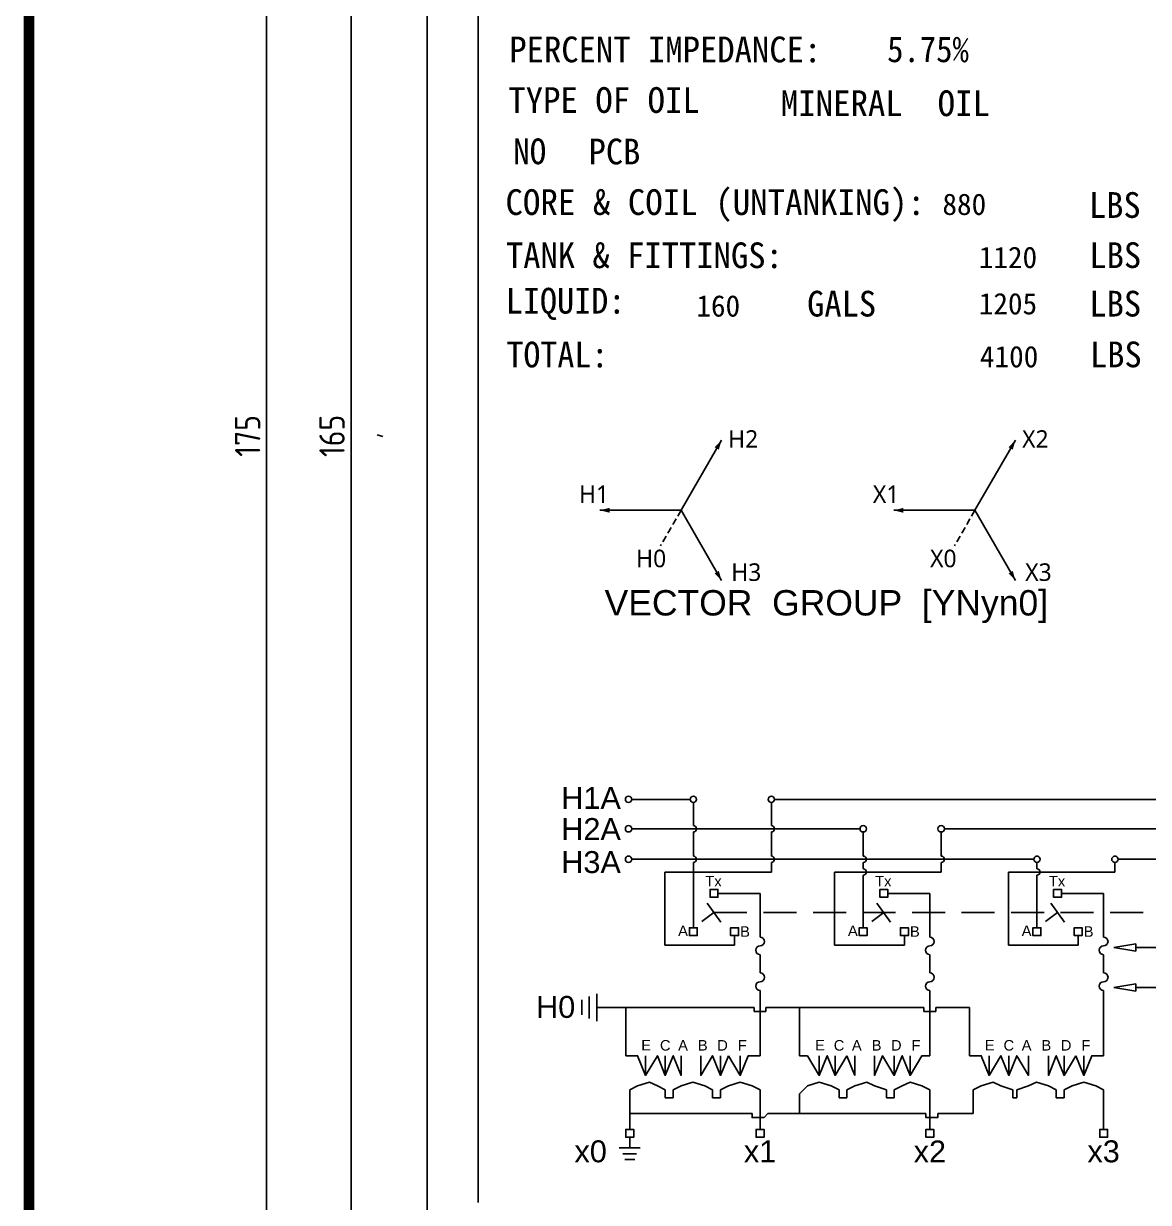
# Model space of a CAD drawing. Header units: millimetres. Extents: x 226184 to 236274, y -181921 to -175474.
# Drawn here: x 236055.2 to 236165.9, y -181400.5 to -181284.4 of the extents above; entities that cross this region are included whole.
import ezdxf
from ezdxf.enums import TextEntityAlignment as Align

# ---------------------------------------------------------------- set-up
doc = ezdxf.new("R2010")
doc.units = ezdxf.units.MM
doc.header["$LTSCALE"] = 13
doc.linetypes.add('DASHED', pattern=[0.75, 0.5, -0.25])
for name, color, linetype in [('1', 4, 'Continuous'), ('2', 3, 'Continuous'), ('4虚线层', 6, 'DASHED'), ('PDF_Geometry', 7, 'Continuous')]:
    doc.layers.add(name, color=color, linetype=linetype)
doc.layers.add('标注、文本', color=3, linetype='Continuous', lineweight=25)
doc.styles.add('Note Text (ANSI)', font='arial.ttf')
doc.styles.add('PDF FangSong', font='simfang.ttf')
doc.styles.get("Standard").update_dxf_attribs({"font": 'gbenor.shx', "bigfont": 'gbcbig.shx'})
doc.styles.add('宋体', font='msyh.ttf', dxfattribs={"width": 0.6})
doc.dimstyles.new('ISO-25', dxfattribs={"dimtxt": 2.5, "dimasz": 2.5, "dimexe": 1.25, "dimexo": 0.625, "dimtad": 1, "dimtxsty": 'Standard', "dimcen": 2.5, "dimadec": 0, "dimazin": 0, "dimtfac": 1, "dimtmove": 0, "dimatfit": 3, "dimfxl": 1, "dimarcsym": 0})

# ---------------------------------------------------------------- blocks, each defined once
blk = doc.blocks.new('*D217')
at = {"layer": '2', "color": 0, "linetype": 'Continuous', "lineweight": -2}
for p, q in [((236096.69, -181242.54), (236086.14, -181242.54)), ((236087.39, -181405.05), (236087.39, -181245.04)), ((236096.69, -181407.55), (236086.14, -181407.55))]:
    blk.add_line(p, q, dxfattribs=at)
at = {"layer": '2', "color": 0, "linetype": 'Continuous'}
for points in [[(236086.98, -181245.04), (236087.81, -181245.04), (236087.39, -181242.54)], [(236086.98, -181405.05), (236087.81, -181405.05), (236087.39, -181407.55)]]:
    blk.add_solid(points, dxfattribs=at)
at = {"layer": 'Defpoints', "color": 0, "linetype": 'Continuous'}
for p in [(236087.39, -181242.54), (236097.32, -181242.54), (236097.32, -181407.55)]:
    blk.add_point(p, dxfattribs=at)
at = {"layer": '2', "color": 0, "linetype": 'Continuous', "insert": (236085.52, -181325.05), "char_height": 2.5, "attachment_point": 5, "rotation": 90}
blk.add_mtext('165', dxfattribs=at)
blk = doc.blocks.new('*D218')
at = {"layer": '2', "color": 0, "linetype": 'Continuous', "lineweight": -2}
for p, q in [((236094.28, -181237.54), (236077.83, -181237.54)), ((236079.08, -181240.04), (236079.08, -181410.05)), ((236094.28, -181412.55), (236077.83, -181412.55))]:
    blk.add_line(p, q, dxfattribs=at)
at = {"layer": '2', "color": 0, "linetype": 'Continuous'}
for points in [[(236078.66, -181240.04), (236079.5, -181240.04), (236079.08, -181237.54)], [(236078.66, -181410.05), (236079.5, -181410.05), (236079.08, -181412.55)]]:
    blk.add_solid(points, dxfattribs=at)
at = {"layer": 'Defpoints', "color": 0, "linetype": 'Continuous'}
for p in [(236094.9, -181237.54), (236079.08, -181412.55), (236094.9, -181412.55)]:
    blk.add_point(p, dxfattribs=at)
at = {"layer": '2', "color": 0, "linetype": 'Continuous', "insert": (236077.21, -181325.05), "char_height": 2.5, "attachment_point": 5, "rotation": 90}
blk.add_mtext('175', dxfattribs=at)

msp = doc.modelspace()

# ---------------------------------------------------------------- linework, layer by layer
at = {"layer": '1', "color": 0, "linetype": 'Continuous'}
msp.add_line((236055.677, -181520.119), (236055.677, -181171.099), dxfattribs=at)
at = {"layer": '1', "const_width": 1.05}
msp.add_lwpolyline([(236055.677, -181171.099), (236273.027, -181171.099), (236273.027, -181520.119), (236055.677, -181520.119), (236055.677, -181171.099), (236273.027, -181171.099)], dxfattribs=at)
at = {"layer": '2', "linetype": 'Continuous'}
for p, q in [((236115.027, -181360.847), (236120.782, -181360.847)), ((236129.084, -181360.847), (236170.555, -181360.847)), ((236115.027, -181363.742), (236121.856, -181363.742)), ((236121.856, -181363.742), (236137.501, -181363.742)), ((236145.802, -181363.742), (236170.555, -181363.742)), ((236115.027, -181366.742), (236121.856, -181366.742)), ((236121.856, -181366.742), (236154.608, -181366.742)), ((236162.91, -181366.742), (236170.555, -181366.742)), ((236127.077, -181381.336), (236127.077, -181381.725)), ((236127.077, -181381.725), (236128.243, -181381.725)), ((236128.243, -181381.725), (236128.243, -181381.336)), ((236131.548, -181386.093), (236131.548, -181381.336)), ((236143.795, -181381.336), (236143.795, -181381.725)), ((236143.795, -181381.725), (236144.961, -181381.725)), ((236144.961, -181381.725), (236144.961, -181381.336)), ((236148.266, -181386.093), (236148.266, -181381.336))]:
    msp.add_line(p, q, dxfattribs=at)
at = {"layer": '2'}
for p, q in [((236127.66, -181370.1), (236127.66, -181374.411)), ((236144.378, -181370.1), (236144.378, -181374.411)), ((236161.485, -181370.1), (236161.485, -181374.411)), ((236127.077, -181381.336), (236114.441, -181381.336)), ((236128.243, -181381.336), (236143.795, -181381.336)), ((236144.961, -181381.336), (236148.266, -181381.336))]:
    msp.add_line(p, q, dxfattribs=at)
at = {"layer": '2', "color": 3}
for p, q in [((236164.657, -181375.432), (236173.098, -181375.432)), ((236164.657, -181379.375), (236173.098, -181379.375))]:
    msp.add_line(p, q, dxfattribs=at)
at = {"layer": '2'}
for points in [[(236123.875, -181325.455), (236119.878, -181332.378)], [(236152.812, -181325.455), (236148.815, -181332.378)], [(236111.884, -181332.378), (236119.878, -181332.378)], [(236123.875, -181339.3), (236119.878, -181332.378)], [(236140.821, -181332.378), (236148.815, -181332.378)], [(236152.812, -181339.3), (236148.815, -181332.378)]]:
    msp.add_lwpolyline(points, dxfattribs=at)
for points in [[(236123.875, -181325.455, 0, 0.48, 0), (236123.395, -181326.286, 0.48, 0.48, 0)], [(236152.812, -181325.455, 0, 0.48, 0), (236152.332, -181326.286, 0.48, 0.48, 0)], [(236111.884, -181332.378, 0, 0.48, 0), (236112.844, -181332.378, 0.48, 0.48, 0)], [(236140.821, -181332.378, 0, 0.48, 0), (236141.78, -181332.378, 0.48, 0.48, 0)], [(236123.875, -181339.3, 0, 0.48, 0), (236123.395, -181338.47, 0.48, 0.48, 0)], [(236152.812, -181339.3, 0, 0.48, 0), (236152.332, -181338.47, 0.48, 0.48, 0)]]:
    msp.add_lwpolyline(points, format="xyseb", dxfattribs=at)
at = {"layer": '2', "linetype": 'Continuous'}
for points in [[(236121.095, -181363.43), (236121.095, -181361.16)], [(236121.095, -181366.429), (236121.095, -181364.055)], [(236137.814, -181366.429), (236137.814, -181364.055)], [(236121.095, -181373.485), (236121.095, -181367.054)], [(236137.814, -181367.691), (236137.814, -181367.054)], [(236154.921, -181367.691), (236154.921, -181367.054)], [(236137.814, -181373.485), (236137.814, -181368.317)], [(236154.921, -181373.485), (236154.921, -181368.317)], [(236122.735, -181370.1), (236122.735, -181369.712), (236123.124, -181369.712), (236123.513, -181369.712), (236123.513, -181370.1), (236123.513, -181370.489), (236123.124, -181370.489), (236122.735, -181370.489), (236122.735, -181370.1)], [(236139.453, -181370.1), (236139.453, -181369.712), (236139.842, -181369.712), (236140.231, -181369.712), (236140.231, -181370.1), (236140.231, -181370.489), (236139.842, -181370.489), (236139.453, -181370.489), (236139.453, -181370.1)], [(236156.561, -181370.1), (236156.561, -181369.712), (236156.949, -181369.712), (236157.338, -181369.712), (236157.338, -181370.1), (236157.338, -181370.489), (236156.949, -181370.489), (236156.561, -181370.489), (236156.561, -181370.1)], [(236120.706, -181373.874), (236120.706, -181373.485), (236121.095, -181373.485), (236121.484, -181373.485), (236121.484, -181373.874), (236121.484, -181374.262), (236121.095, -181374.262), (236120.706, -181374.262), (236120.706, -181373.874)], [(236125.541, -181373.874), (236125.541, -181373.485), (236125.152, -181373.485), (236124.764, -181373.485), (236124.764, -181373.874), (236124.764, -181374.262), (236125.152, -181374.262), (236125.541, -181374.262), (236125.541, -181373.874)], [(236137.425, -181373.874), (236137.425, -181373.485), (236137.814, -181373.485), (236138.202, -181373.485), (236138.202, -181373.874), (236138.202, -181374.262), (236137.814, -181374.262), (236137.425, -181374.262), (236137.425, -181373.874)], [(236142.26, -181373.874), (236142.26, -181373.485), (236141.871, -181373.485), (236141.482, -181373.485), (236141.482, -181373.874), (236141.482, -181374.262), (236141.871, -181374.262), (236142.26, -181374.262), (236142.26, -181373.874)], [(236154.532, -181373.874), (236154.532, -181373.485), (236154.921, -181373.485), (236155.31, -181373.485), (236155.31, -181373.874), (236155.31, -181374.262), (236154.921, -181374.262), (236154.532, -181374.262), (236154.532, -181373.874)], [(236159.367, -181373.874), (236159.367, -181373.485), (236158.978, -181373.485), (236158.589, -181373.485), (236158.589, -181373.874), (236158.589, -181374.262), (236158.978, -181374.262), (236159.367, -181374.262), (236159.367, -181373.874)], [(236127.66, -181386.093), (236127.66, -181379.664)], [(236144.378, -181386.093), (236144.378, -181379.664)], [(236161.485, -181386.093), (236161.485, -181379.664)], [(236111.582, -181381.336), (236114.441, -181381.336)], [(236114.441, -181381.336), (236114.441, -181386.093)], [(236127.66, -181386.093), (236127.66, -181382.594), (236127.66, -181386.093)], [(236118.329, -181388.037), (236117.551, -181386.093), (236116.385, -181388.037), (236115.607, -181386.093), (236114.441, -181386.093)], [(236116.385, -181388.037), (236116.385, -181386.093)], [(236119.884, -181386.093), (236119.884, -181388.037), (236119.106, -181386.093), (236118.329, -181388.037), (236118.329, -181386.093)], [(236121.828, -181386.093), (236121.828, -181388.037), (236122.994, -181386.093), (236123.772, -181388.037), (236123.772, -181386.093)], [(236124.549, -181386.093), (236123.772, -181388.037)], [(236125.716, -181388.037), (236124.549, -181386.093)], [(236127.66, -181386.093), (236126.493, -181386.093), (236125.716, -181388.037), (236125.716, -181386.093)], [(236133.492, -181388.037), (236132.325, -181386.093), (236131.548, -181386.093)], [(236136.213, -181386.093), (236135.047, -181388.037), (236134.269, -181386.093), (236133.492, -181388.037), (236133.492, -181386.093)], [(236135.047, -181388.037), (236135.047, -181386.093)], [(236136.213, -181386.093), (236136.991, -181388.037)], [(236136.991, -181388.037), (236136.991, -181386.093)], [(236144.378, -181386.093), (236143.601, -181386.093), (236142.434, -181388.037), (236141.657, -181386.093), (236140.879, -181388.037), (236139.713, -181386.093), (236138.935, -181388.037), (236138.935, -181386.093)], [(236140.879, -181388.037), (236140.879, -181386.093)], [(236142.434, -181388.037), (236142.434, -181386.093)], [(236150.21, -181386.093), (236150.21, -181388.037), (236149.433, -181386.093), (236148.266, -181386.093)], [(236154.098, -181386.093), (236154.098, -181388.037), (236152.932, -181386.093), (236152.154, -181388.037), (236151.377, -181386.093), (236150.21, -181388.037)], [(236152.154, -181388.037), (236152.154, -181386.093)], [(236156.042, -181386.093), (236156.042, -181388.037), (236156.82, -181386.093), (236157.597, -181388.037), (236157.597, -181386.093)], [(236158.764, -181386.093), (236157.597, -181388.037)], [(236159.541, -181386.093), (236159.541, -181388.037), (236158.764, -181386.093)], [(236159.541, -181388.037), (236160.319, -181386.093), (236161.485, -181386.093)], [(236118.329, -181389.458), (236117.551, -181389.069), (236116.773, -181388.681), (236115.607, -181389.069), (236114.829, -181389.458)], [(236122.994, -181389.458), (236122.217, -181389.069), (236121.05, -181388.681), (236119.884, -181389.069), (236119.106, -181389.458)], [(236127.66, -181389.458), (236126.882, -181389.069), (236125.716, -181388.681), (236124.549, -181389.069), (236123.772, -181389.458)], [(236135.436, -181389.458), (236134.658, -181389.069), (236133.492, -181388.681), (236132.325, -181389.069), (236131.548, -181389.847)], [(236140.101, -181389.458), (236138.935, -181389.069), (236138.157, -181388.681), (236136.991, -181389.069), (236136.213, -181389.458)], [(236144.378, -181389.458), (236143.601, -181389.069), (236142.434, -181388.681), (236141.657, -181389.069), (236140.879, -181389.458)], [(236152.543, -181389.458), (236151.377, -181389.069), (236150.599, -181388.681), (236149.433, -181389.069), (236148.655, -181389.458)], [(236156.82, -181389.458), (236156.042, -181389.069), (236154.876, -181388.681), (236154.098, -181389.069), (236152.932, -181389.458)], [(236161.485, -181389.458), (236160.708, -181389.069), (236159.541, -181388.681), (236158.375, -181389.069), (236157.597, -181389.458)], [(236114.829, -181389.458), (236114.829, -181393.346)], [(236118.329, -181390.236), (236118.329, -181389.458)], [(236119.106, -181389.458), (236119.106, -181390.236)], [(236122.994, -181390.236), (236122.994, -181389.458)], [(236123.772, -181389.458), (236123.772, -181390.236)], [(236127.66, -181393.346), (236127.66, -181389.458)], [(236131.548, -181391.791), (236131.548, -181389.847)], [(236135.436, -181390.236), (236135.436, -181389.458)], [(236136.213, -181389.458), (236136.213, -181390.236)], [(236140.101, -181390.236), (236140.101, -181389.458)], [(236140.879, -181389.458), (236140.879, -181390.236)], [(236144.378, -181393.346), (236144.378, -181389.458)], [(236144.378, -181389.458), (236144.378, -181389.458)], [(236148.655, -181391.791), (236148.655, -181389.458)], [(236152.543, -181390.236), (236152.543, -181389.458)], [(236152.932, -181389.458), (236152.932, -181390.236)], [(236156.82, -181390.236), (236156.82, -181389.458)], [(236157.597, -181389.458), (236157.597, -181390.236)], [(236161.485, -181393.346), (236161.485, -181389.458)], [(236161.485, -181389.458), (236161.485, -181389.458)], [(236119.106, -181390.236), (236118.329, -181390.236)], [(236123.772, -181390.236), (236122.994, -181390.236)], [(236136.213, -181390.236), (236135.436, -181390.236)], [(236140.879, -181390.236), (236140.101, -181390.236)], [(236152.932, -181390.236), (236152.543, -181390.236)], [(236157.597, -181390.236), (236156.82, -181390.236)], [(236126.882, -181391.791), (236114.829, -181391.791)], [(236126.882, -181391.791), (236126.882, -181392.18), (236127.66, -181392.18), (236128.049, -181392.18), (236128.437, -181391.791)], [(236143.989, -181391.791), (236128.437, -181391.791)], [(236143.989, -181391.791), (236143.989, -181392.18), (236144.378, -181392.18), (236145.156, -181392.18), (236145.156, -181391.791)], [(236148.655, -181391.791), (236145.156, -181391.791)], [(236115.218, -181393.735), (236115.218, -181393.346), (236114.829, -181393.346), (236114.441, -181393.346), (236114.441, -181393.735), (236114.441, -181394.124), (236114.829, -181394.124), (236115.218, -181394.124), (236115.218, -181393.735)], [(236128.049, -181393.735), (236128.049, -181393.346), (236127.66, -181393.346), (236127.271, -181393.346), (236127.271, -181393.735), (236127.271, -181394.124), (236127.66, -181394.124), (236128.049, -181394.124), (236128.049, -181393.735)], [(236144.767, -181393.735), (236144.767, -181393.346), (236144.378, -181393.346), (236143.989, -181393.346), (236143.989, -181393.735), (236143.989, -181394.124), (236144.378, -181394.124), (236144.767, -181394.124), (236144.767, -181393.735)], [(236161.874, -181393.735), (236161.874, -181393.346), (236161.485, -181393.346), (236161.097, -181393.346), (236161.097, -181393.735), (236161.097, -181394.124), (236161.485, -181394.124), (236161.874, -181394.124), (236161.874, -181393.735)]]:
    msp.add_lwpolyline(points, dxfattribs=at)
at = {"layer": '2'}
for centre, start, end in [((236127.66, -181374.843), 270, 90), ((236144.378, -181374.843), 270, 90), ((236161.485, -181374.843), 270, 90), ((236127.66, -181375.707), 90, 270), ((236144.378, -181375.707), 90, 270), ((236161.485, -181375.707), 90, 270), ((236127.66, -181378.368), 270, 90), ((236144.378, -181378.368), 270, 90), ((236161.485, -181378.368), 270, 90), ((236127.66, -181379.232), 90, 270), ((236144.378, -181379.232), 90, 270), ((236161.485, -181379.232), 90, 270)]:
    msp.add_arc(centre, 0.432, start, end, dxfattribs=at)
at = {"layer": '4虚线层', "ltscale": 0.1}
for p, q in [((236119.878, -181332.378), (236117.864, -181335.866)), ((236148.815, -181332.378), (236146.801, -181335.866))]:
    msp.add_line(p, q, dxfattribs=at)
at = {"layer": '4虚线层', "ltscale": 0.5}
msp.add_line((236123.124, -181371.987), (236173.226, -181371.987), dxfattribs=at)
at = {"layer": 'PDF_Geometry', "lineweight": 25}
for points in [[(236094.902, -181237.538), (236244.924, -181237.538), (236244.924, -181412.553), (236094.902, -181412.553), (236094.902, -181237.538)], [(236099.901, -181400.534), (236099.901, -181249.502)], [(236090.521, -181325.102), (236089.96, -181324.933)]]:
    msp.add_lwpolyline(points, dxfattribs=at)
at = {"layer": '标注、文本'}
for p, q in [((236128.771, -181363.43), (236128.771, -181361.16)), ((236128.771, -181366.429), (236128.771, -181364.055)), ((236145.49, -181366.429), (236145.49, -181364.055)), ((236118.283, -181375.192), (236118.283, -181368.004)), ((236118.283, -181368.004), (236128.771, -181368.004)), ((236128.771, -181368.004), (236128.771, -181367.054)), ((236135.002, -181375.192), (236135.002, -181368.004)), ((236135.002, -181368.004), (236145.49, -181368.004)), ((236145.49, -181368.004), (236145.49, -181367.054)), ((236152.109, -181375.192), (236152.109, -181368.004)), ((236152.109, -181368.004), (236162.597, -181368.004)), ((236162.597, -181368.004), (236162.597, -181367.054)), ((236127.66, -181370.1), (236123.513, -181370.1)), ((236144.378, -181370.1), (236140.231, -181370.1)), ((236161.485, -181370.1), (236157.338, -181370.1)), ((236122.45, -181371.052), (236123.797, -181372.922)), ((236139.168, -181371.052), (236140.516, -181372.922)), ((236156.276, -181371.052), (236157.623, -181372.922)), ((236123.124, -181371.987), (236121.936, -181372.874)), ((236139.842, -181371.987), (236138.655, -181372.874)), ((236156.949, -181371.987), (236155.762, -181372.874)), ((236125.152, -181374.262), (236125.152, -181375.192)), ((236141.871, -181374.262), (236141.871, -181375.192)), ((236158.978, -181374.262), (236158.978, -181375.192)), ((236162.497, -181375.432), (236164.657, -181375.072)), ((236164.657, -181375.072), (236164.657, -181375.792)), ((236125.152, -181375.192), (236118.283, -181375.192)), ((236141.871, -181375.192), (236135.002, -181375.192)), ((236158.978, -181375.192), (236152.109, -181375.192)), ((236164.657, -181375.792), (236162.497, -181375.432)), ((236162.497, -181379.375), (236164.657, -181379.015)), ((236164.657, -181379.735), (236162.497, -181379.375)), ((236164.657, -181379.015), (236164.657, -181379.735)), ((236110.115, -181381.336), (236110.115, -181380.602)), ((236110.849, -181381.336), (236110.849, -181380.256)), ((236111.582, -181381.336), (236111.582, -181379.994)), ((236110.115, -181381.336), (236110.115, -181382.071)), ((236110.849, -181381.336), (236110.849, -181382.417)), ((236111.582, -181381.336), (236111.582, -181382.679)), ((236114.829, -181394.124), (236114.829, -181395.15)), ((236115.869, -181395.15), (236113.789, -181395.15)), ((236115.503, -181395.743), (236114.156, -181395.743)), ((236115.32, -181396.326), (236114.338, -181396.326))]:
    msp.add_line(p, q, dxfattribs=at)
at = {"layer": '标注、文本', "ltscale": 0.865887}
for p, q in [((236127.66, -181377.936), (236127.66, -181376.139)), ((236144.378, -181377.936), (236144.378, -181376.139)), ((236161.485, -181377.936), (236161.485, -181376.139))]:
    msp.add_line(p, q, dxfattribs=at)
at = {"layer": '标注、文本'}
for centre in [(236114.714, -181360.847), (236121.095, -181360.847), (236128.771, -181360.847), (236114.714, -181363.742), (236137.814, -181363.742), (236145.49, -181363.742), (236114.714, -181366.742), (236154.921, -181366.742), (236162.597, -181366.742)]:
    msp.add_circle(centre, 0.313, dxfattribs=at)
for centre in [(236121.095, -181363.742), (236128.771, -181363.742), (236121.095, -181366.742), (236128.771, -181366.742), (236137.814, -181366.742), (236145.49, -181366.742), (236137.814, -181368.004), (236154.921, -181368.004)]:
    msp.add_arc(centre, 0.313, 270, 90, dxfattribs=at)

# ---------------------------------------------------------------- texts
at = {"layer": '2'}
for s, height, style, p in [('H2', 1.7267, '宋体', (236124.523, -181326.216)), ('X2', 1.7267, '宋体', (236153.46, -181326.216)), ('H1', 1.7267, '宋体', (236109.833, -181331.648)), ('X1', 1.7267, '宋体', (236138.77, -181331.648)), ('H0', 1.7267, '宋体', (236115.466, -181337.983)), ('X0', 1.7267, '宋体', (236144.402, -181337.983)), ('H3', 1.7267, '宋体', (236124.827, -181339.327)), ('X3', 1.7267, '宋体', (236153.764, -181339.327)), ('VECTOR  GROUP  [YNyn0]', 2.5, 'Note Text (ANSI)', (236112.355, -181342.736))]:
    msp.add_text(s, height=height, dxfattribs=dict(at, style=style)).set_placement(p)
at = {"layer": '2', "style": 'Note Text (ANSI)'}
for s, p in [('H1A', (236113.959, -181361.777)), ('H2A', (236113.959, -181364.848)), ('H3A', (236113.959, -181368.102)), ('H0', (236109.466, -181382.364))]:
    msp.add_text(s, height=2.16, dxfattribs=at).set_placement(p, align=Align.RIGHT)
for s, height, p in [('Tx', 1.0368, (236123.076, -181368.902)), ('Tx', 1.0368, (236139.794, -181368.902)), ('Tx', 1.0368, (236156.901, -181368.902)), ('A', 1.037, (236120.076, -181373.786)), ('B', 1.037, (236126.181, -181373.863)), ('A', 1.037, (236136.794, -181373.786)), ('B', 1.037, (236142.899, -181373.863)), ('A', 1.037, (236153.901, -181373.786)), ('B', 1.037, (236160.007, -181373.863)), ('E', 1.037, (236116.448, -181385.057)), ('C', 1.037, (236118.329, -181385.066)), ('A', 1.037, (236120.075, -181385.066)), ('B', 1.037, (236122.022, -181385.066)), ('D', 1.037, (236123.966, -181385.066)), ('F', 1.037, (236125.91, -181385.066)), ('E', 1.037, (236133.555, -181385.057)), ('C', 1.037, (236135.436, -181385.066)), ('A', 1.037, (236137.182, -181385.066)), ('B', 1.037, (236139.129, -181385.066)), ('D', 1.037, (236141.073, -181385.066)), ('F', 1.037, (236143.017, -181385.066)), ('E', 1.037, (236150.274, -181385.057)), ('C', 1.037, (236152.154, -181385.066)), ('A', 1.037, (236153.9, -181385.066)), ('B', 1.037, (236155.847, -181385.066)), ('D', 1.037, (236157.791, -181385.066)), ('F', 1.037, (236159.735, -181385.066)), ('x0', 2.16, (236110.982, -181395.506)), ('x1', 2.16, (236127.66, -181395.506)), ('x2', 2.16, (236144.378, -181395.506)), ('x3', 2.16, (236161.485, -181395.506))]:
    msp.add_text(s, height=height, dxfattribs=at).set_placement(p, align=Align.MIDDLE)
at = {"layer": '2', "linetype": 'Continuous', "char_height": 2.53409, "attachment_point": 7, "style": 'PDF FangSong'}
for s, insert in [('\\W0.990022;PERCENT IMPEDANCE:', (236102.971, -181288.298)), ('{\\W0.9335;5.75%}', (236140.172, -181288.284)), ('\\W0.994479;TYPE OF OIL', (236102.87, -181293.28)), ('{\\W0.9956;MINERAL  OIL}', (236129.698, -181293.596)), ('\\W0.943330;NO', (236103.362, -181298.333)), ('\\W0.986198;PCB', (236110.776, -181298.348)), ('{\\W0.9982;CORE & COIL (UNTANKING): \\fSimSun|b1|i0|c134|p2;\\H0.8333x;\\W1;880}', (236102.595, -181303.966)), ('\\W0.985571;LBS', (236160.039, -181303.619)), ('\\W0.988717;TANK & FITTINGS:', (236102.638, -181308.571)), ('{\\fSimSun|b0|i0|c134|p2;\\H0.8333x;1120}', (236149.193, -181308.556)), ('\\W0.985572;LBS', (236160.082, -181308.556)), ('{\\W0.976;LIQUID:}', (236102.624, -181313.639)), ('{\\fSimSun|b0|i0|c134|p2;\\H0.8333x;160}', (236121.39, -181313.335)), ('{\\W0.9851;GALS}', (236132.294, -181313.335)), ('{\\fSimSun|b0|i0|c134|p2;\\H0.8333x;1205}', (236149.193, -181313.116)), ('\\W0.985572;LBS', (236160.082, -181313.335)), ('\\W0.968789;TOTAL:', (236102.696, -181318.345)), ('\\W0.985572;LBS', (236160.14, -181318.331)), ('{\\fSimSun|b0|i0|c134|p2;\\H0.8333x;4100}', (236149.309, -181318.331))]:
    msp.add_mtext(s, dxfattribs=dict(at, insert=insert))

# ---------------------------------------------------------------- dimensions: what is measured, and where the dimension line sits
at = {"layer": '2', "linetype": 'Continuous'}
for base, p1, p2, picture, middle in [((236079.081, -181412.553), (236094.902, -181237.538), (236094.902, -181412.553), '*D218', (236077.206, -181325.046)), ((236087.392, -181242.537), (236097.318, -181407.555), (236097.318, -181242.537), '*D217', (236085.517, -181325.046))]:
    dim = msp.add_linear_dim(base=base, p1=p1, p2=p2, angle=90, dimstyle='ISO-25', override={"dimdec": 0}, dxfattribs=at)
    dim.commit()
    dim.dimension.update_dxf_attribs({"geometry": picture, "text_midpoint": middle})

doc.saveas('drawing.dxf')
